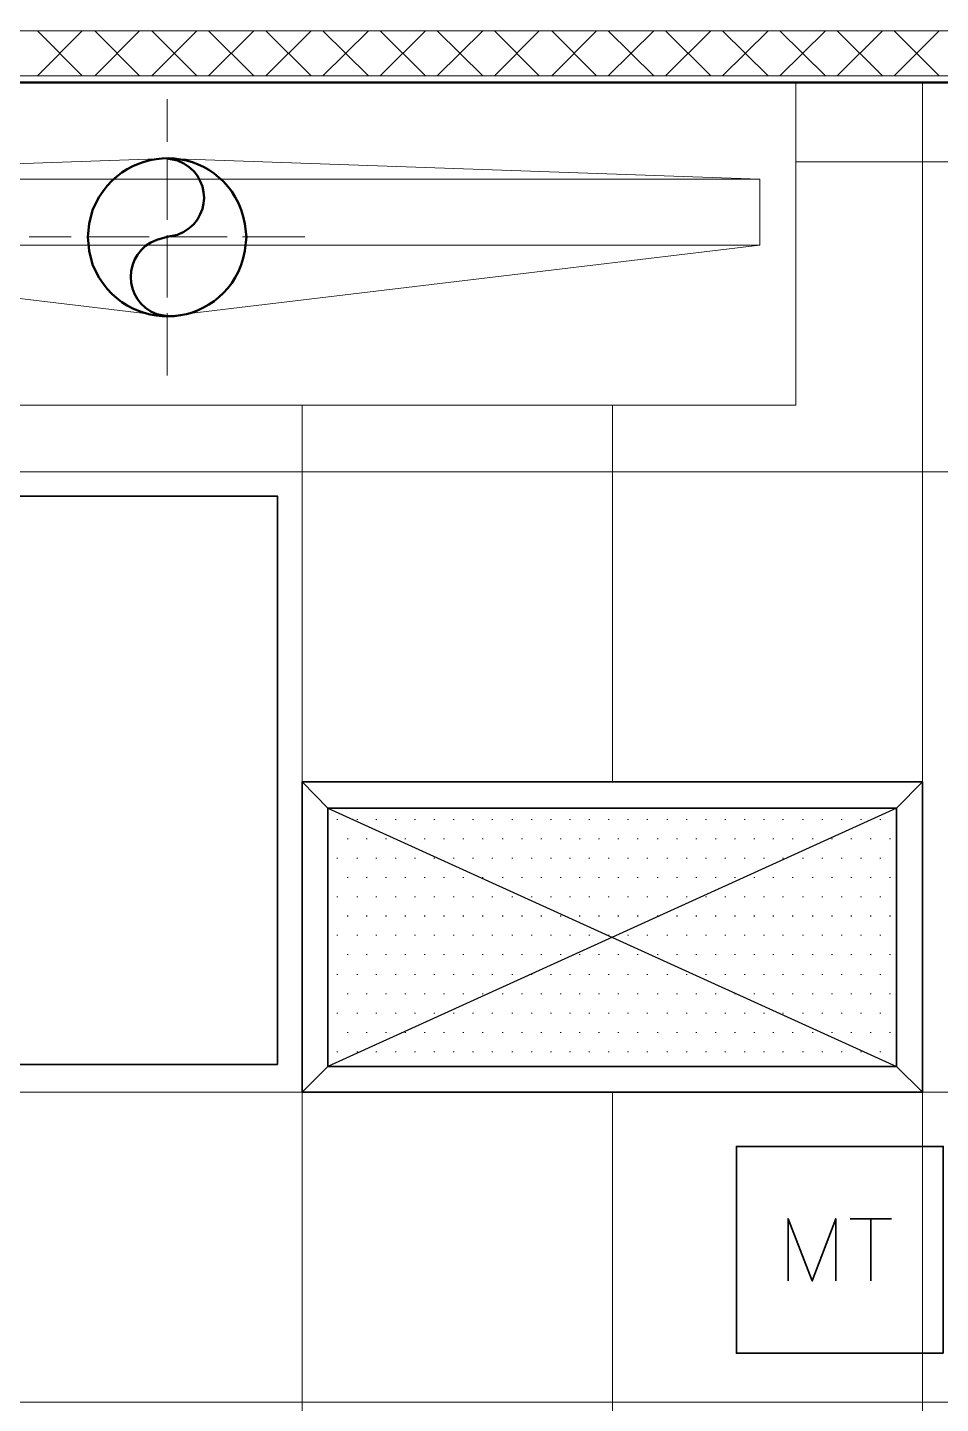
# Model space of a CAD drawing. Header units: inches. Extents: x 5 to 516, y -193 to 129.
# Drawn here: x 369.34 to 375.22, y 47.19 to 56.06 of the extents above; entities that cross this region are included whole.
import ezdxf

# ---------------------------------------------------------------- set-up
doc = ezdxf.new("R2010")
doc.units = ezdxf.units.IN
doc.header["$MEASUREMENT"] = 0
doc.linetypes.add('PDF_IMPORT', pattern=[1, 0.8, -0.2])
doc.layers.add('PDF9_Geometry', color=7, linetype='Continuous')

msp = doc.modelspace()

# ---------------------------------------------------------------- linework, layer by layer
at = {"layer": 'PDF9_Geometry', "lineweight": 9}
msp.add_lwpolyline([(383.9783999, 55.7516727), (351.3517345, 55.7516727), (351.3517345, 56.0405612), (356.2272903, 56.0405612), (356.2272903, 58.2094499), (356.5206231, 58.2094499), (356.5206231, 56.0405612), (383.5206216, 56.0405612), (383.5206216, 63.1250052), (366.0628448, 63.1250052), (366.0628448, 81.0850047)], dxfattribs=at)
at = {"layer": 'PDF9_Geometry', "lineweight": 15}
for points in [[(369.400625, 55.7516727), (369.6895138, 56.0405616)], [(369.6895156, 55.7516727), (369.4006268, 56.0405616)], [(369.7695124, 55.7516727), (370.0584013, 56.0405616)], [(370.0584031, 55.7516727), (369.7695142, 56.0405616)], [(370.4272905, 55.7516727), (370.1384016, 56.0405616)], [(370.1384088, 55.7516727), (370.4272977, 56.0405616)], [(370.7961779, 55.7516727), (370.5028446, 56.0405616)], [(370.5028475, 55.7516727), (370.7961808, 56.0405616)], [(370.8717349, 55.7516727), (371.1650682, 56.0405616)], [(371.1650744, 55.7516727), (370.8717411, 56.0405616)], [(371.2406223, 55.7516727), (371.5339556, 56.0405616)], [(371.5339618, 55.7516727), (371.2406285, 56.0405616)], [(371.9028492, 55.7516727), (371.6095159, 56.0405616)], [(371.6095188, 55.7516727), (371.9028521, 56.0405616)], [(372.2717366, 55.7516727), (371.9784033, 56.0405616)], [(371.9784062, 55.7516727), (372.2717395, 56.0405616)], [(372.3472936, 55.7516727), (372.6361825, 56.0405616)], [(372.6361843, 55.7516727), (372.3472954, 56.0405616)], [(372.7161811, 55.7516727), (373.0050699, 56.0405616)], [(373.0050717, 55.7516727), (372.7161829, 56.0405616)], [(373.3739592, 55.7516727), (373.0806258, 56.0405616)], [(373.0806287, 55.7516727), (373.3739621, 56.0405616)], [(373.7428466, 55.7516727), (373.4495133, 56.0405616)], [(373.4495162, 55.7516727), (373.7428495, 56.0405616)], [(374.111734, 55.7516727), (373.8184007, 56.0405616)], [(373.8184036, 55.7516727), (374.1117369, 56.0405616)], [(374.4806214, 55.7516727), (374.1872881, 56.0405616)], [(374.187291, 55.7516727), (374.4806243, 56.0405616)], [(374.5561784, 55.7516727), (374.8495117, 56.0405616)], [(374.8495179, 55.7516727), (374.5561846, 56.0405616)], [(374.9250658, 55.7516727), (375.2139547, 56.0405616)], [(375.2139565, 55.7516727), (374.9250677, 56.0405616)], [(374.2895136, 55.7116699), (374.2895136, 53.6272256)], [(375.1072942, 55.7072301), (375.1072942, 38.0405644)], [(374.0584028, 55.0850061), (370.236181, 55.2183394), (366.413959, 55.0850061)], [(374.2895136, 55.1961172), (383.9384016, 55.1961172)], [(374.0584028, 54.6583387), (370.236181, 54.200561), (366.413959, 54.6583387)], [(374.2895136, 53.6272244), (366.187292, 53.6272244)], [(371.1072944, 53.6272244), (371.1072944, 37.7072255)], [(373.1072943, 53.6272244), (373.1072943, 51.1961135)], [(347.3117409, 53.1961173), (383.9384049, 53.1961173)], [(371.1072944, 51.1961174), (375.1072942, 51.1961174)], [(347.3117409, 49.1961175), (383.9384049, 49.1961175)], [(373.1072943, 49.1961175), (373.1072943, 45.1961178)], [(347.3117409, 47.1961177), (417.2095145, 47.1961177)]]:
    msp.add_lwpolyline(points, dxfattribs=at)
at = {"layer": 'PDF9_Geometry', "lineweight": 50}
for points in [[(383.9384027, 55.7072301), (351.3117385, 55.7072301)], [(370.2361826, 55.218334), (370.3028493, 55.2050007)], [(369.7561809, 54.5338921), (369.7339586, 54.622781), (369.7250697, 54.7116699), (369.7339586, 54.7961143), (369.7561809, 54.8850032)], [(370.738403, 54.7961143), (370.7472919, 54.7116699), (370.738403, 54.622781)], [(370.169516, 54.6938903), (370.2361826, 54.7116681)], [(370.3028493, 54.7250007), (370.2361826, 54.7116674)], [(370.2361826, 54.200557), (370.169516, 54.2138903)]]:
    msp.add_lwpolyline(points, dxfattribs=at)
at = {"layer": 'PDF9_Geometry', "lineweight": 15}
for points in [[(366.1872914, 53.6272302), (366.1872914, 55.7072301), (374.289513, 55.7072301), (374.289513, 53.6272302)], [(366.4139624, 55.0850054), (366.4139624, 54.6583387), (374.0584062, 54.6583387), (374.0584062, 55.0850054)]]:
    msp.add_lwpolyline(points, close=True, dxfattribs=at)
at = {"layer": 'PDF9_Geometry', "linetype": 'PDF_IMPORT', "lineweight": 15, "ltscale": 0.502222}
for points in [[(370.2361826, 53.8183413), (370.2361826, 55.6005566)], [(371.1250715, 54.7116699), (369.347296, 54.7116699)]]:
    msp.add_lwpolyline(points, dxfattribs=at)
at = {"layer": 'PDF9_Geometry', "lineweight": 35}
for points in [[(369.2806253, 53.0405636), (369.2806253, 49.3738971), (370.9472919, 49.3738971), (370.9472919, 53.0405636)], [(371.1072944, 51.1961174), (371.1072944, 49.1961175), (375.1072942, 49.1961175), (375.1072942, 51.1961174)], [(371.2717367, 51.0272264), (371.2717367, 49.3605598), (374.9384032, 49.3605598), (374.9384032, 51.0272264)], [(375.2406221, 47.5116649), (375.2406221, 48.8449981), (373.9072888, 48.8449981), (373.9072888, 47.5116649)]]:
    msp.add_lwpolyline(points, close=True, dxfattribs=at)
for points in [[(371.2717367, 51.0272264), (371.1072923, 51.1961153)], [(374.9384032, 51.0272264), (375.107292, 51.1961153)], [(371.2717367, 49.3605598), (371.1072923, 49.1961154)], [(374.9384032, 49.3605598), (375.107292, 49.1961154)], [(374.2406222, 47.9783351), (374.2406222, 48.3783351), (374.3961777, 47.9783351), (374.5472888, 48.3783351), (374.5472888, 47.9783351)], [(374.6406239, 48.3783369), (374.9072906, 48.3783369)], [(374.7739609, 48.3783369), (374.7739609, 47.9783369)]]:
    msp.add_lwpolyline(points, dxfattribs=at)
at = {"layer": 'PDF9_Geometry', "color": 253, "lineweight": 30, "true_color": 0xb3b3b3}
for points in [[(371.2717367, 51.0272264), (374.9384032, 49.3605598)], [(374.9384032, 51.0272264), (371.2717367, 49.3605598)], [(371.3339564, 50.9516694), (371.3339564, 50.9561138)], [(371.4628445, 50.9516694), (371.4628445, 50.9561138)], [(371.587293, 50.9516694), (371.587293, 50.9561138)], [(371.7117414, 50.9516694), (371.7117414, 50.9561138)], [(371.8361807, 50.9516694), (371.8361807, 50.9561138)], [(371.9606292, 50.9516694), (371.9606292, 50.9561138)], [(372.0850685, 50.9516694), (372.0850685, 50.9561138)], [(372.2095169, 50.9516694), (372.2095169, 50.9561138)], [(372.3339563, 50.9516694), (372.3339563, 50.9561138)], [(372.4628445, 50.9516694), (372.4628445, 50.9561138)], [(372.5872929, 50.9516694), (372.5872929, 50.9561138)], [(372.7117413, 50.9516694), (372.7117413, 50.9561138)], [(372.8361807, 50.9516694), (372.8361807, 50.9561138)], [(372.9606291, 50.9516694), (372.9606291, 50.9561138)], [(373.0850685, 50.9516694), (373.0850685, 50.9561138)], [(373.2095169, 50.9516694), (373.2095169, 50.9561138)], [(373.3339563, 50.9516694), (373.3339563, 50.9561138)], [(373.4628444, 50.9516694), (373.4628444, 50.9561138)], [(373.5872928, 50.9516694), (373.5872928, 50.9561138)], [(373.7117413, 50.9516694), (373.7117413, 50.9561138)], [(373.8361806, 50.9516694), (373.8361806, 50.9561138)], [(373.960629, 50.9516694), (373.960629, 50.9561138)], [(374.0850684, 50.9516694), (374.0850684, 50.9561138)], [(374.2095168, 50.9516694), (374.2095168, 50.9561138)], [(374.338405, 50.9516694), (374.338405, 50.9561138)], [(374.4628444, 50.9516694), (374.4628444, 50.9561138)], [(374.5872928, 50.9516694), (374.5872928, 50.9561138)], [(374.7117412, 50.9516694), (374.7117412, 50.9561138)], [(374.8361806, 50.9516694), (374.8361806, 50.9561138)], [(371.2717367, 50.827221), (371.2717367, 50.8316654)], [(371.4006249, 50.827221), (371.4006249, 50.8316654)], [(371.5250733, 50.827221), (371.5250733, 50.8316654)], [(371.6495126, 50.827221), (371.6495126, 50.8316654)], [(371.7739611, 50.827221), (371.7739611, 50.8316654)], [(371.8984095, 50.827221), (371.8984095, 50.8316654)], [(372.0228488, 50.827221), (372.0228488, 50.8316654)], [(372.1472882, 50.827221), (372.1472882, 50.8316654)], [(372.2717366, 50.827221), (372.2717366, 50.8316654)], [(372.4006248, 50.827221), (372.4006248, 50.8316654)], [(372.5250732, 50.827221), (372.5250732, 50.8316654)], [(372.6495126, 50.827221), (372.6495126, 50.8316654)], [(372.773961, 50.827221), (372.773961, 50.8316654)], [(372.8984094, 50.827221), (372.8984094, 50.8316654)], [(373.0228488, 50.827221), (373.0228488, 50.8316654)], [(373.1472882, 50.827221), (373.1472882, 50.8316654)], [(373.2717366, 50.827221), (373.2717366, 50.8316654)], [(373.4006247, 50.827221), (373.4006247, 50.8316654)], [(373.5250732, 50.827221), (373.5250732, 50.8316654)], [(373.6495125, 50.827221), (373.6495125, 50.8316654)], [(373.7739609, 50.827221), (373.7739609, 50.8316654)], [(373.8984094, 50.827221), (373.8984094, 50.8316654)], [(374.0228487, 50.827221), (374.0228487, 50.8316654)], [(374.1472881, 50.827221), (374.1472881, 50.8316654)], [(374.2717365, 50.827221), (374.2717365, 50.8316654)], [(374.4006247, 50.827221), (374.4006247, 50.8316654)], [(374.5250731, 50.827221), (374.5250731, 50.8316654)], [(374.6495125, 50.827221), (374.6495125, 50.8316654)], [(374.7739609, 50.827221), (374.7739609, 50.8316654)], [(374.8984093, 50.827221), (374.8984093, 50.8316654)], [(371.3339564, 50.7027816), (371.3339564, 50.707226)], [(371.4628445, 50.7027816), (371.4628445, 50.707226)], [(371.587293, 50.7027816), (371.587293, 50.707226)], [(371.7117414, 50.7027816), (371.7117414, 50.707226)], [(371.8361807, 50.7027816), (371.8361807, 50.707226)], [(371.9606292, 50.7027816), (371.9606292, 50.707226)], [(372.0850685, 50.7027816), (372.0850685, 50.707226)], [(372.2095169, 50.7027816), (372.2095169, 50.707226)], [(372.3339563, 50.7027816), (372.3339563, 50.707226)], [(372.4628445, 50.7027816), (372.4628445, 50.707226)], [(372.5872929, 50.7027816), (372.5872929, 50.707226)], [(372.7117413, 50.7027816), (372.7117413, 50.707226)], [(372.8361807, 50.7027816), (372.8361807, 50.707226)], [(372.9606291, 50.7027816), (372.9606291, 50.707226)], [(373.0850685, 50.7027816), (373.0850685, 50.707226)], [(373.2095169, 50.7027816), (373.2095169, 50.707226)], [(373.3339563, 50.7027816), (373.3339563, 50.707226)], [(373.4628444, 50.7027816), (373.4628444, 50.707226)], [(373.5872928, 50.7027816), (373.5872928, 50.707226)], [(373.7117413, 50.7027816), (373.7117413, 50.707226)], [(373.8361806, 50.7027816), (373.8361806, 50.707226)], [(373.960629, 50.7027816), (373.960629, 50.707226)], [(374.0850684, 50.7027816), (374.0850684, 50.707226)], [(374.2095168, 50.7027816), (374.2095168, 50.707226)], [(374.338405, 50.7027816), (374.338405, 50.707226)], [(374.4628444, 50.7027816), (374.4628444, 50.707226)], [(374.5872928, 50.7027816), (374.5872928, 50.707226)], [(374.7117412, 50.7027816), (374.7117412, 50.707226)], [(374.8361806, 50.7027816), (374.8361806, 50.707226)], [(371.2717367, 50.5783332), (371.2717367, 50.5827776)], [(371.4006249, 50.5783332), (371.4006249, 50.5827776)], [(371.5250733, 50.5783332), (371.5250733, 50.5827776)], [(371.6495126, 50.5783332), (371.6495126, 50.5827776)], [(371.7739611, 50.5783332), (371.7739611, 50.5827776)], [(371.8984095, 50.5783332), (371.8984095, 50.5827776)], [(372.0228488, 50.5783332), (372.0228488, 50.5827776)], [(372.1472882, 50.5783332), (372.1472882, 50.5827776)], [(372.2717366, 50.5783332), (372.2717366, 50.5827776)], [(372.4006248, 50.5783332), (372.4006248, 50.5827776)], [(372.5250732, 50.5783332), (372.5250732, 50.5827776)], [(372.6495126, 50.5783332), (372.6495126, 50.5827776)], [(372.773961, 50.5783332), (372.773961, 50.5827776)], [(372.8984094, 50.5783332), (372.8984094, 50.5827776)], [(373.0228488, 50.5783332), (373.0228488, 50.5827776)], [(373.1472882, 50.5783332), (373.1472882, 50.5827776)], [(373.2717366, 50.5783332), (373.2717366, 50.5827776)], [(373.4006247, 50.5783332), (373.4006247, 50.5827776)], [(373.5250732, 50.5783332), (373.5250732, 50.5827776)], [(373.6495125, 50.5783332), (373.6495125, 50.5827776)], [(373.7739609, 50.5783332), (373.7739609, 50.5827776)], [(373.8984094, 50.5783332), (373.8984094, 50.5827776)], [(374.0228487, 50.5783332), (374.0228487, 50.5827776)], [(374.1472881, 50.5783332), (374.1472881, 50.5827776)], [(374.2717365, 50.5783332), (374.2717365, 50.5827776)], [(374.4006247, 50.5783332), (374.4006247, 50.5827776)], [(374.5250731, 50.5783332), (374.5250731, 50.5827776)], [(374.6495125, 50.5783332), (374.6495125, 50.5827776)], [(374.7739609, 50.5783332), (374.7739609, 50.5827776)], [(374.8984093, 50.5783332), (374.8984093, 50.5827776)], [(371.3339564, 50.4538938), (371.3339564, 50.4583383)], [(371.4628445, 50.4538938), (371.4628445, 50.4583383)], [(371.587293, 50.4538938), (371.587293, 50.4583383)], [(371.7117414, 50.4538938), (371.7117414, 50.4583383)], [(371.8361807, 50.4538938), (371.8361807, 50.4583383)], [(371.9606292, 50.4538938), (371.9606292, 50.4583383)], [(372.0850685, 50.4538938), (372.0850685, 50.4583383)], [(372.2095169, 50.4538938), (372.2095169, 50.4583383)], [(372.3339563, 50.4538938), (372.3339563, 50.4583383)], [(372.4628445, 50.4538938), (372.4628445, 50.4583383)], [(372.5872929, 50.4538938), (372.5872929, 50.4583383)], [(372.7117413, 50.4538938), (372.7117413, 50.4583383)], [(372.8361807, 50.4538938), (372.8361807, 50.4583383)], [(372.9606291, 50.4538938), (372.9606291, 50.4583383)], [(373.0850685, 50.4538938), (373.0850685, 50.4583383)], [(373.2095169, 50.4538938), (373.2095169, 50.4583383)], [(373.3339563, 50.4538938), (373.3339563, 50.4583383)], [(373.4628444, 50.4538938), (373.4628444, 50.4583383)], [(373.5872928, 50.4538938), (373.5872928, 50.4583383)], [(373.7117413, 50.4538938), (373.7117413, 50.4583383)], [(373.8361806, 50.4538938), (373.8361806, 50.4583383)], [(373.960629, 50.4538938), (373.960629, 50.4583383)], [(374.0850684, 50.4538938), (374.0850684, 50.4583383)], [(374.2095168, 50.4538938), (374.2095168, 50.4583383)], [(374.338405, 50.4538938), (374.338405, 50.4583383)], [(374.4628444, 50.4538938), (374.4628444, 50.4583383)], [(374.5872928, 50.4538938), (374.5872928, 50.4583383)], [(374.7117412, 50.4538938), (374.7117412, 50.4583383)], [(374.8361806, 50.4538938), (374.8361806, 50.4583383)], [(371.2717367, 50.3294454), (371.2717367, 50.3338898)], [(371.4006249, 50.3294454), (371.4006249, 50.3338898)], [(371.5250733, 50.3294454), (371.5250733, 50.3338898)], [(371.6495126, 50.3294454), (371.6495126, 50.3338898)], [(371.7739611, 50.3294454), (371.7739611, 50.3338898)], [(371.8984095, 50.3294454), (371.8984095, 50.3338898)], [(372.0228488, 50.3294454), (372.0228488, 50.3338898)], [(372.1472882, 50.3294454), (372.1472882, 50.3338898)], [(372.2717366, 50.3294454), (372.2717366, 50.3338898)], [(372.4006248, 50.3294454), (372.4006248, 50.3338898)], [(372.5250732, 50.3294454), (372.5250732, 50.3338898)], [(372.6495126, 50.3294454), (372.6495126, 50.3338898)], [(372.773961, 50.3294454), (372.773961, 50.3338898)], [(372.8984094, 50.3294454), (372.8984094, 50.3338898)], [(373.0228488, 50.3294454), (373.0228488, 50.3338898)], [(373.1472882, 50.3294454), (373.1472882, 50.3338898)], [(373.2717366, 50.3294454), (373.2717366, 50.3338898)], [(373.4006247, 50.3294454), (373.4006247, 50.3338898)], [(373.5250732, 50.3294454), (373.5250732, 50.3338898)], [(373.6495125, 50.3294454), (373.6495125, 50.3338898)], [(373.7739609, 50.3294454), (373.7739609, 50.3338898)], [(373.8984094, 50.3294454), (373.8984094, 50.3338898)], [(374.0228487, 50.3294454), (374.0228487, 50.3338898)], [(374.1472881, 50.3294454), (374.1472881, 50.3338898)], [(374.2717365, 50.3294454), (374.2717365, 50.3338898)], [(374.4006247, 50.3294454), (374.4006247, 50.3338898)], [(374.5250731, 50.3294454), (374.5250731, 50.3338898)], [(374.6495125, 50.3294454), (374.6495125, 50.3338898)], [(374.7739609, 50.3294454), (374.7739609, 50.3338898)], [(374.8984093, 50.3294454), (374.8984093, 50.3338898)], [(371.3339564, 50.205006), (371.3339564, 50.2094505)], [(371.4628445, 50.205006), (371.4628445, 50.2094505)], [(371.587293, 50.205006), (371.587293, 50.2094505)], [(371.7117414, 50.205006), (371.7117414, 50.2094505)], [(371.8361807, 50.205006), (371.8361807, 50.2094505)], [(371.9606292, 50.205006), (371.9606292, 50.2094505)], [(372.0850685, 50.205006), (372.0850685, 50.2094505)], [(372.2095169, 50.205006), (372.2095169, 50.2094505)], [(372.3339563, 50.205006), (372.3339563, 50.2094505)], [(372.4628445, 50.205006), (372.4628445, 50.2094505)], [(372.5872929, 50.205006), (372.5872929, 50.2094505)], [(372.7117413, 50.205006), (372.7117413, 50.2094505)], [(372.8361807, 50.205006), (372.8361807, 50.2094505)], [(372.9606291, 50.205006), (372.9606291, 50.2094505)], [(373.0850685, 50.205006), (373.0850685, 50.2094505)], [(373.2095169, 50.205006), (373.2095169, 50.2094505)], [(373.3339563, 50.205006), (373.3339563, 50.2094505)], [(373.4628444, 50.205006), (373.4628444, 50.2094505)], [(373.5872928, 50.205006), (373.5872928, 50.2094505)], [(373.7117413, 50.205006), (373.7117413, 50.2094505)], [(373.8361806, 50.205006), (373.8361806, 50.2094505)], [(373.960629, 50.205006), (373.960629, 50.2094505)], [(374.0850684, 50.205006), (374.0850684, 50.2094505)], [(374.2095168, 50.205006), (374.2095168, 50.2094505)], [(374.338405, 50.205006), (374.338405, 50.2094505)], [(374.4628444, 50.205006), (374.4628444, 50.2094505)], [(374.5872928, 50.205006), (374.5872928, 50.2094505)], [(374.7117412, 50.205006), (374.7117412, 50.2094505)], [(374.8361806, 50.205006), (374.8361806, 50.2094505)], [(371.2717367, 50.0805576), (371.2717367, 50.085002)], [(371.4006249, 50.0805576), (371.4006249, 50.085002)], [(371.5250733, 50.0805576), (371.5250733, 50.085002)], [(371.6495126, 50.0805576), (371.6495126, 50.085002)], [(371.7739611, 50.0805576), (371.7739611, 50.085002)], [(371.8984095, 50.0805576), (371.8984095, 50.085002)], [(372.0228488, 50.0805576), (372.0228488, 50.085002)], [(372.1472882, 50.0805576), (372.1472882, 50.085002)], [(372.2717366, 50.0805576), (372.2717366, 50.085002)], [(372.4006248, 50.0805576), (372.4006248, 50.085002)], [(372.5250732, 50.0805576), (372.5250732, 50.085002)], [(372.6495126, 50.0805576), (372.6495126, 50.085002)], [(372.773961, 50.0805576), (372.773961, 50.085002)], [(372.8984094, 50.0805576), (372.8984094, 50.085002)], [(373.0228488, 50.0805576), (373.0228488, 50.085002)], [(373.1472882, 50.0805576), (373.1472882, 50.085002)], [(373.2717366, 50.0805576), (373.2717366, 50.085002)], [(373.4006247, 50.0805576), (373.4006247, 50.085002)], [(373.5250732, 50.0805576), (373.5250732, 50.085002)], [(373.6495125, 50.0805576), (373.6495125, 50.085002)], [(373.7739609, 50.0805576), (373.7739609, 50.085002)], [(373.8984094, 50.0805576), (373.8984094, 50.085002)], [(374.0228487, 50.0805576), (374.0228487, 50.085002)], [(374.1472881, 50.0805576), (374.1472881, 50.085002)], [(374.2717365, 50.0805576), (374.2717365, 50.085002)], [(374.4006247, 50.0805576), (374.4006247, 50.085002)], [(374.5250731, 50.0805576), (374.5250731, 50.085002)], [(374.6495125, 50.0805576), (374.6495125, 50.085002)], [(374.7739609, 50.0805576), (374.7739609, 50.085002)], [(374.8984093, 50.0805576), (374.8984093, 50.085002)], [(371.3339564, 49.9516694), (371.3339564, 49.9561139)], [(371.4628445, 49.9516694), (371.4628445, 49.9561139)], [(371.587293, 49.9516694), (371.587293, 49.9561139)], [(371.7117414, 49.9516694), (371.7117414, 49.9561139)], [(371.8361807, 49.9516694), (371.8361807, 49.9561139)], [(371.9606292, 49.9516694), (371.9606292, 49.9561139)], [(372.0850685, 49.9516694), (372.0850685, 49.9561139)], [(372.2095169, 49.9516694), (372.2095169, 49.9561139)], [(372.3339563, 49.9516694), (372.3339563, 49.9561139)], [(372.4628445, 49.9516694), (372.4628445, 49.9561139)], [(372.5872929, 49.9516694), (372.5872929, 49.9561139)], [(372.7117413, 49.9516694), (372.7117413, 49.9561139)], [(372.8361807, 49.9516694), (372.8361807, 49.9561139)], [(372.9606291, 49.9516694), (372.9606291, 49.9561139)], [(373.0850685, 49.9516694), (373.0850685, 49.9561139)], [(373.2095169, 49.9516694), (373.2095169, 49.9561139)], [(373.3339563, 49.9516694), (373.3339563, 49.9561139)], [(373.4628444, 49.9516694), (373.4628444, 49.9561139)], [(373.5872928, 49.9516694), (373.5872928, 49.9561139)], [(373.7117413, 49.9516694), (373.7117413, 49.9561139)], [(373.8361806, 49.9516694), (373.8361806, 49.9561139)], [(373.960629, 49.9516694), (373.960629, 49.9561139)], [(374.0850684, 49.9516694), (374.0850684, 49.9561139)], [(374.2095168, 49.9516694), (374.2095168, 49.9561139)], [(374.338405, 49.9516694), (374.338405, 49.9561139)], [(374.4628444, 49.9516694), (374.4628444, 49.9561139)], [(374.5872928, 49.9516694), (374.5872928, 49.9561139)], [(374.7117412, 49.9516694), (374.7117412, 49.9561139)], [(374.8361806, 49.9516694), (374.8361806, 49.9561139)], [(371.2717367, 49.827221), (371.2717367, 49.8316655)], [(371.4006249, 49.827221), (371.4006249, 49.8316655)], [(371.5250733, 49.827221), (371.5250733, 49.8316655)], [(371.6495126, 49.827221), (371.6495126, 49.8316655)], [(371.7739611, 49.827221), (371.7739611, 49.8316655)], [(371.8984095, 49.827221), (371.8984095, 49.8316655)], [(372.0228488, 49.827221), (372.0228488, 49.8316655)], [(372.1472882, 49.827221), (372.1472882, 49.8316655)], [(372.2717366, 49.827221), (372.2717366, 49.8316655)], [(372.4006248, 49.827221), (372.4006248, 49.8316655)], [(372.5250732, 49.827221), (372.5250732, 49.8316655)], [(372.6495126, 49.827221), (372.6495126, 49.8316655)], [(372.773961, 49.827221), (372.773961, 49.8316655)], [(372.8984094, 49.827221), (372.8984094, 49.8316655)], [(373.0228488, 49.827221), (373.0228488, 49.8316655)], [(373.1472882, 49.827221), (373.1472882, 49.8316655)], [(373.2717366, 49.827221), (373.2717366, 49.8316655)], [(373.4006247, 49.827221), (373.4006247, 49.8316655)], [(373.5250732, 49.827221), (373.5250732, 49.8316655)], [(373.6495125, 49.827221), (373.6495125, 49.8316655)], [(373.7739609, 49.827221), (373.7739609, 49.8316655)], [(373.8984094, 49.827221), (373.8984094, 49.8316655)], [(374.0228487, 49.827221), (374.0228487, 49.8316655)], [(374.1472881, 49.827221), (374.1472881, 49.8316655)], [(374.2717365, 49.827221), (374.2717365, 49.8316655)], [(374.4006247, 49.827221), (374.4006247, 49.8316655)], [(374.5250731, 49.827221), (374.5250731, 49.8316655)], [(374.6495125, 49.827221), (374.6495125, 49.8316655)], [(374.7739609, 49.827221), (374.7739609, 49.8316655)], [(374.8984093, 49.827221), (374.8984093, 49.8316655)], [(371.3339564, 49.7027817), (371.3339564, 49.7072261)], [(371.4628445, 49.7027817), (371.4628445, 49.7072261)], [(371.587293, 49.7027817), (371.587293, 49.7072261)], [(371.7117414, 49.7027817), (371.7117414, 49.7072261)], [(371.8361807, 49.7027817), (371.8361807, 49.7072261)], [(371.9606292, 49.7027817), (371.9606292, 49.7072261)], [(372.0850685, 49.7027817), (372.0850685, 49.7072261)], [(372.2095169, 49.7027817), (372.2095169, 49.7072261)], [(372.3339563, 49.7027817), (372.3339563, 49.7072261)], [(372.4628445, 49.7027817), (372.4628445, 49.7072261)], [(372.5872929, 49.7027817), (372.5872929, 49.7072261)], [(372.7117413, 49.7027817), (372.7117413, 49.7072261)], [(372.8361807, 49.7027817), (372.8361807, 49.7072261)], [(372.9606291, 49.7027817), (372.9606291, 49.7072261)], [(373.0850685, 49.7027817), (373.0850685, 49.7072261)], [(373.2095169, 49.7027817), (373.2095169, 49.7072261)], [(373.3339563, 49.7027817), (373.3339563, 49.7072261)], [(373.4628444, 49.7027817), (373.4628444, 49.7072261)], [(373.5872928, 49.7027817), (373.5872928, 49.7072261)], [(373.7117413, 49.7027817), (373.7117413, 49.7072261)], [(373.8361806, 49.7027817), (373.8361806, 49.7072261)], [(373.960629, 49.7027817), (373.960629, 49.7072261)], [(374.0850684, 49.7027817), (374.0850684, 49.7072261)], [(374.2095168, 49.7027817), (374.2095168, 49.7072261)], [(374.338405, 49.7027817), (374.338405, 49.7072261)], [(374.4628444, 49.7027817), (374.4628444, 49.7072261)], [(374.5872928, 49.7027817), (374.5872928, 49.7072261)], [(374.7117412, 49.7027817), (374.7117412, 49.7072261)], [(374.8361806, 49.7027817), (374.8361806, 49.7072261)], [(371.2717367, 49.5783332), (371.2717367, 49.5827777)], [(371.4006249, 49.5783332), (371.4006249, 49.5827777)], [(371.5250733, 49.5783332), (371.5250733, 49.5827777)], [(371.6495126, 49.5783332), (371.6495126, 49.5827777)], [(371.7739611, 49.5783332), (371.7739611, 49.5827777)], [(371.8984095, 49.5783332), (371.8984095, 49.5827777)], [(372.0228488, 49.5783332), (372.0228488, 49.5827777)], [(372.1472882, 49.5783332), (372.1472882, 49.5827777)], [(372.2717366, 49.5783332), (372.2717366, 49.5827777)], [(372.4006248, 49.5783332), (372.4006248, 49.5827777)], [(372.5250732, 49.5783332), (372.5250732, 49.5827777)], [(372.6495126, 49.5783332), (372.6495126, 49.5827777)], [(372.773961, 49.5783332), (372.773961, 49.5827777)], [(372.8984094, 49.5783332), (372.8984094, 49.5827777)], [(373.0228488, 49.5783332), (373.0228488, 49.5827777)], [(373.1472882, 49.5783332), (373.1472882, 49.5827777)], [(373.2717366, 49.5783332), (373.2717366, 49.5827777)], [(373.4006247, 49.5783332), (373.4006247, 49.5827777)], [(373.5250732, 49.5783332), (373.5250732, 49.5827777)], [(373.6495125, 49.5783332), (373.6495125, 49.5827777)], [(373.7739609, 49.5783332), (373.7739609, 49.5827777)], [(373.8984094, 49.5783332), (373.8984094, 49.5827777)], [(374.0228487, 49.5783332), (374.0228487, 49.5827777)], [(374.1472881, 49.5783332), (374.1472881, 49.5827777)], [(374.2717365, 49.5783332), (374.2717365, 49.5827777)], [(374.4006247, 49.5783332), (374.4006247, 49.5827777)], [(374.5250731, 49.5783332), (374.5250731, 49.5827777)], [(374.6495125, 49.5783332), (374.6495125, 49.5827777)], [(374.7739609, 49.5783332), (374.7739609, 49.5827777)], [(374.8984093, 49.5783332), (374.8984093, 49.5827777)], [(371.3339564, 49.4538939), (371.3339564, 49.4583383)], [(371.4628445, 49.4538939), (371.4628445, 49.4583383)], [(371.587293, 49.4538939), (371.587293, 49.4583383)], [(371.7117414, 49.4538939), (371.7117414, 49.4583383)], [(371.8361807, 49.4538939), (371.8361807, 49.4583383)], [(371.9606292, 49.4538939), (371.9606292, 49.4583383)], [(372.0850685, 49.4538939), (372.0850685, 49.4583383)], [(372.2095169, 49.4538939), (372.2095169, 49.4583383)], [(372.3339563, 49.4538939), (372.3339563, 49.4583383)], [(372.4628445, 49.4538939), (372.4628445, 49.4583383)], [(372.5872929, 49.4538939), (372.5872929, 49.4583383)], [(372.7117413, 49.4538939), (372.7117413, 49.4583383)], [(372.8361807, 49.4538939), (372.8361807, 49.4583383)], [(372.9606291, 49.4538939), (372.9606291, 49.4583383)], [(373.0850685, 49.4538939), (373.0850685, 49.4583383)], [(373.2095169, 49.4538939), (373.2095169, 49.4583383)], [(373.3339563, 49.4538939), (373.3339563, 49.4583383)], [(373.4628444, 49.4538939), (373.4628444, 49.4583383)], [(373.5872928, 49.4538939), (373.5872928, 49.4583383)], [(373.7117413, 49.4538939), (373.7117413, 49.4583383)], [(373.8361806, 49.4538939), (373.8361806, 49.4583383)], [(373.960629, 49.4538939), (373.960629, 49.4583383)], [(374.0850684, 49.4538939), (374.0850684, 49.4583383)], [(374.2095168, 49.4538939), (374.2095168, 49.4583383)], [(374.338405, 49.4538939), (374.338405, 49.4583383)], [(374.4628444, 49.4538939), (374.4628444, 49.4583383)], [(374.5872928, 49.4538939), (374.5872928, 49.4583383)], [(374.7117412, 49.4538939), (374.7117412, 49.4583383)], [(374.8361806, 49.4538939), (374.8361806, 49.4583383)]]:
    msp.add_lwpolyline(points, dxfattribs=at)
at = {"layer": 'PDF9_Geometry', "lineweight": 50}
for points in [[(369.7561809, 54.8850032), (369.9521808, 55.372781), (370.6395141, 55.3123365), (370.738403, 54.7961143)], [(370.3028493, 55.2050007), (370.5317382, 55.1161859), (370.5317382, 54.8138155), (370.3028493, 54.7250007)], [(370.169516, 54.2138903), (369.9472938, 54.2936681), (369.9472938, 54.6141125), (370.169516, 54.6938903)], [(370.738403, 54.622781), (370.6395141, 54.1065588), (369.9521808, 54.0461144), (369.7561809, 54.5338921)]]:
    msp.add_open_spline(points, degree=3, dxfattribs=at)

doc.saveas('drawing.dxf')
